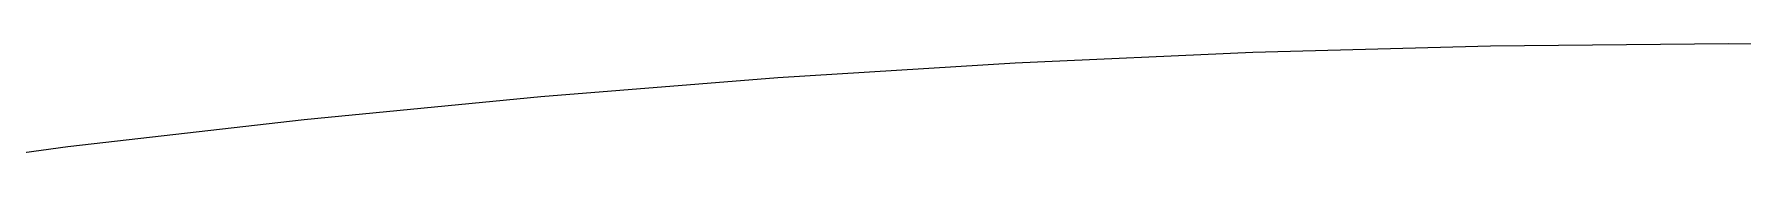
# Model space of a CAD drawing. Extents: x -7969574682030 to 12623199112121, y -20326424137810 to 266349656341.
# Drawn here: x 1035647890380 to 2326812214993, y 164627726963 to 266349656341 of the extents above; entities that cross this region are included whole.
import ezdxf

# ---------------------------------------------------------------- set-up
doc = ezdxf.new("R2010")
doc.units = 0

msp = doc.modelspace()

# ---------------------------------------------------------------- linework, layer by layer
at = {"layer": '5'}
for p, q in [((1956571423410.398682, 259696666931.375), (1777047194587.602051, 251667897842.486328)), ((2136208431164.931152, 264591083393.080078), (1956571423410.398682, 259696666931.375)), ((2315903498678.454102, 266349656340.929688), (2136208431164.931152, 264591083393.080078)), ((2495601889092.657715, 264971850096.572266), (2315903498678.454102, 266349656340.929688)), ((1777047194587.602051, 251667897842.486328), (1597690429515.731445, 240507221767.25)), ((1597690429515.731445, 240507221767.25), (1418555762002.895996, 226218038355.71875)), ((1418555762002.895996, 226218038355.71875), (1239697758204.136719, 208804700231.580078)), ((1239697758204.136719, 208804700231.580078), (1061170900000.047852, 188272511666.314453)), ((1061170900000.047852, 188272511666.314453), (883029568401.066895, 164627726963.457031))]:
    msp.add_line(p, q, dxfattribs=at)

doc.saveas('drawing.dxf')
